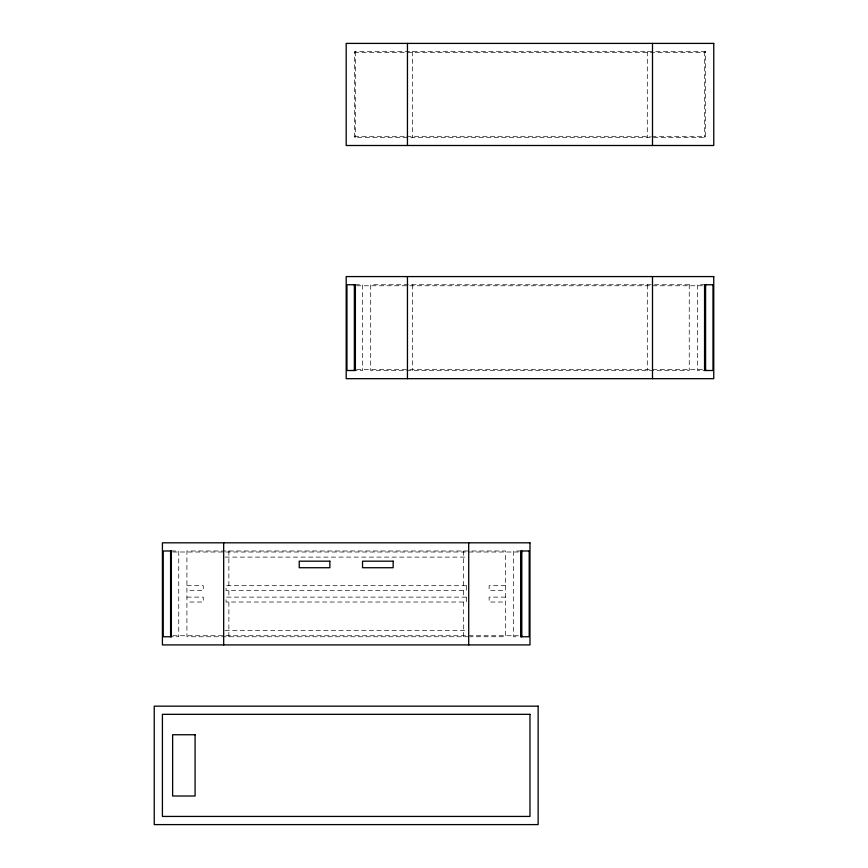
<?xml version="1.0" encoding="UTF-8"?>
<svg xmlns="http://www.w3.org/2000/svg" width="868" height="868" viewBox="0 0 868 868"><rect width="100%" height="100%" fill="white"/><g stroke="black" fill="none" stroke-linecap="round" stroke-linejoin="round"><path stroke-width="0.65" stroke-dasharray="4.34 3.25" d="M354.361 52.59L705.586 52.59M354.361 136.309L405.464 136.309M406.81 136.309L650.425 136.309M651.781 136.309L705.586 136.309M355.131 284.747L362.531 284.747L362.531 370.506L355.131 370.506M704.816 284.747L697.416 284.747L697.416 370.506L704.816 370.506M356.574 285.767L703.373 285.767M356.574 369.486L703.373 369.486M171.354 550.985L178.754 550.985L178.754 636.754L171.354 636.754M521.039 550.985L513.639 550.985L513.639 636.754L518.565 636.754M172.797 552.005L518.402 552.005M225.029 557.104L466.007 557.104M186.913 585.694L203.253 585.694L203.253 590.587L186.913 590.587M505.469 585.694L489.129 585.694L489.129 590.587L505.469 590.587M186.913 597.13L203.253 597.13L203.253 602.023L186.913 602.023M505.469 597.13L489.129 597.13L489.129 602.023L505.469 602.023M225.029 630.613L466.007 630.613M172.797 635.734L518.402 635.734M468.937 636.754L186.913 636.754L186.913 550.985L505.469 550.985L505.469 636.754L470.022 636.754M704.566 51.57L704.566 137.328M647.3 51.57L647.3 137.328M647.3 284.747L647.3 370.506M463.523 550.985L463.523 585.694M463.523 590.587L463.523 597.13M463.523 602.023L463.523 636.754M412.647 51.57L412.647 137.328M412.647 284.747L412.647 370.506M355.381 51.57L355.381 137.328M228.87 550.985L228.87 585.694M228.87 590.587L228.87 597.13M228.87 602.023L228.87 636.754M705.586 51.57L354.361 51.57L354.361 137.328L705.586 137.328L705.586 51.57M689.246 284.747L370.701 284.747L370.701 370.506L689.246 370.506L689.246 284.747M466.322 585.694L226.071 585.694L226.071 590.587L466.322 590.587L466.322 585.694M466.322 597.13L226.071 597.13L226.071 602.023L466.322 602.023L466.322 597.13"/><path stroke-width="1.3" d="M354.361 285.767L355.381 285.767M704.566 285.767L705.586 285.767M354.361 369.486L355.381 369.486M704.566 369.486L705.586 369.486M171.43 550.985L163.184 550.985L163.184 636.754L171.43 636.754M520.789 552.005L521.809 552.005M520.789 635.734L521.809 635.734M705.586 284.747L705.586 370.506M704.816 284.747L704.816 370.506M652.497 43.4L652.497 145.498M652.497 276.577L652.497 378.676M521.809 550.985L521.809 636.754M521.039 550.985L521.039 636.754M468.709 542.815L468.709 644.913M407.45 43.4L407.45 145.498M407.45 276.577L407.45 378.676M355.131 284.747L355.131 370.506M354.361 284.747L354.361 370.506M223.673 542.815L223.673 644.913M171.354 550.985L171.354 636.754M170.584 550.985L170.584 636.754M713.756 43.4L346.191 43.4L346.191 145.498L713.756 145.498L713.756 43.4M713.756 276.577L346.191 276.577L346.191 378.676L713.756 378.676L713.756 276.577M355.381 284.747L346.961 284.747L346.961 370.506L355.381 370.506L355.381 284.747M712.986 284.747L704.566 284.747L704.566 370.506L712.986 370.506L712.986 284.747M529.979 542.815L162.414 542.815L162.414 644.913L529.979 644.913L529.979 542.815M529.198 550.985L520.789 550.985L520.789 636.754L529.198 636.754L529.198 550.985M329.862 561.184L299.232 561.184L299.232 567.726L329.862 567.726L329.862 561.184M393.161 561.184L362.531 561.184L362.531 567.726L393.161 567.726L393.161 561.184M538.138 706.161L154.244 706.161L154.244 824.6L538.138 824.6L538.138 706.161M529.979 714.331L162.414 714.331L162.414 816.43L529.979 816.43L529.979 714.331M195.083 734.751L172.623 734.751L172.623 796.01L195.083 796.01L195.083 734.751"/></g></svg>
